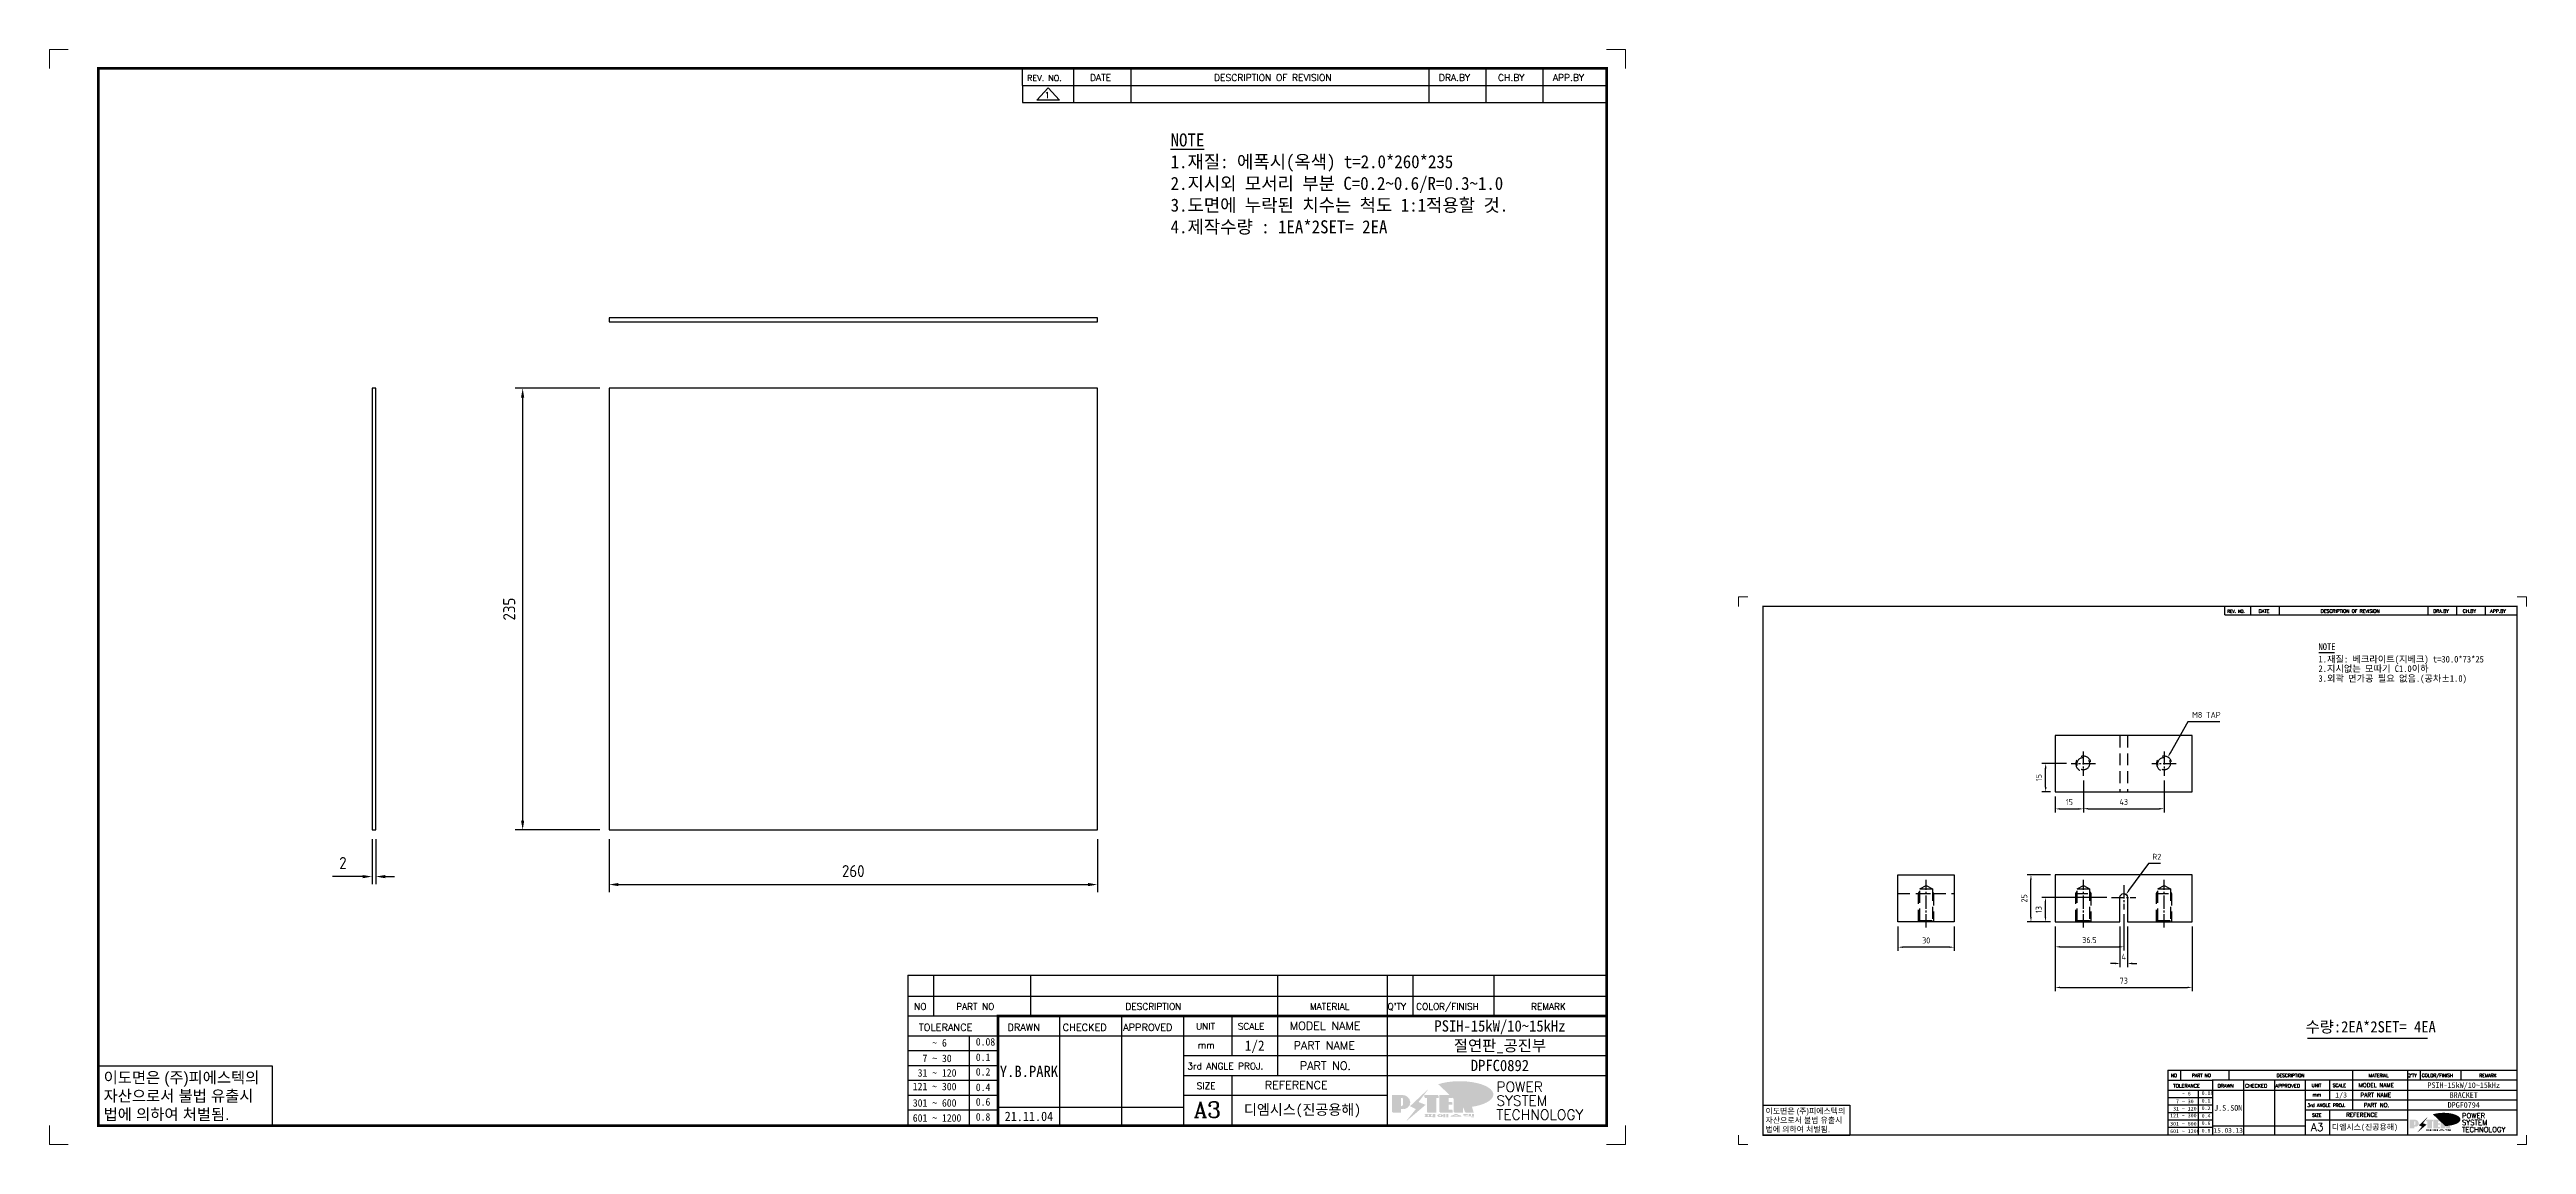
# Model space of a CAD drawing. Header units: millimetres. Extents: x 24815 to 36799, y -9299 to 5469.
# Drawn here: x 29007 to 30326, y -7166 to -6584 of the extents above; entities that cross this region are included whole.
import ezdxf
from ezdxf.enums import TextEntityAlignment as Align

# ---------------------------------------------------------------- set-up
doc = ezdxf.new("R2010")
doc.units = ezdxf.units.MM
doc.linetypes.add('CENTER1', pattern=[10, 7, -1, 1, -1])
doc.linetypes.add('HIDDEN', pattern=[9.525, 6.35, -3.175])
for name, color, linetype in [('FORMAT-1', 7, 'Continuous'), ('line', 3, 'Continuous'), ('THIN', 3, 'Continuous')]:
    doc.layers.add(name, color=color, linetype=linetype)
doc.styles.add('h1', font='')
doc.styles.add('HAN', font='')
doc.styles.add('RC', font='ROMANC.SHX')
doc.styles.add('ROMANT', font='romant')
doc.styles.add('RT', font='ROMANT.SHX', dxfattribs={"oblique": 15})
doc.styles.get("Standard").update_dxf_attribs({"font": 'ISOCP.SHX', "bigfont": 'WHGTXT.SHX'})
doc.styles.get('h1').set_extended_font_data('New Gulim')
doc.styles.get('HAN').set_extended_font_data('GulimChe')
doc.dimstyles.new('PS-1', dxfattribs={"dimtxt": 3.2, "dimasz": 2.5, "dimexe": 2, "dimexo": 2.5, "dimgap": 2, "dimtad": 1, "dimtoh": 1, "dimrnd": 0.05, "dimzin": 12, "dimdsep": 46, "dimtxsty": 'Standard', "dimcen": 0, "dimclrt": 2, "dimazin": 3, "dimtfac": 1, "dimtofl": 0, "dimtmove": 0, "dimatfit": 3, "dimfxl": 0, "dimtolj": 1, "dimtzin": 0, "dimarcsym": 0})
doc.dimstyles.new('PS-2', dxfattribs={"dimscale": 2, "dimtxt": 3.2, "dimasz": 2.5, "dimexe": 2, "dimexo": 2.5, "dimgap": 2, "dimtad": 1, "dimtoh": 1, "dimrnd": 0.05, "dimzin": 12, "dimdsep": 46, "dimtxsty": 'Standard', "dimcen": 0, "dimclrt": 2, "dimazin": 3, "dimtfac": 1, "dimtofl": 0, "dimtmove": 0, "dimatfit": 3, "dimfxl": 0, "dimtolj": 1, "dimtzin": 0, "dimarcsym": 0})

# ---------------------------------------------------------------- blocks, each defined once
blk = doc.blocks.new('t3')
for p, q in [((0, 15.88), (46.25, 15.88)), ((0, 15.88), (0, 0)), ((46.25, 15.88), (46.25, 0)), ((0, 0), (46.25, 0))]:
    blk.add_line(p, q)
at = {"color": 1, "style": 'h1'}
for s, p in [('이도면은 (주)피에스텍의', (1.4, 11.29)), ('자산으로서 불법 유출시', (1.4, 6.41)), ('법에 의하여 처벌됨.', (1.4, 1.52))]:
    blk.add_text(s, height=3, dxfattribs=at).set_placement(p)
blk = doc.blocks.new('new LOGO')
at = {"layer": 'line'}
h = blk.add_hatch(color=253, dxfattribs=at)
edge = h.paths.add_edge_path()
edge.add_ellipse((334, 86), major_axis=(-166, 0), ratio=0.39426, start_angle=111.5127, end_angle=334.469)
edge.add_ellipse((314, 81), major_axis=(-154, 0), ratio=0.40699, start_angle=121.3066, end_angle=327.7437, ccw=False)
edge.add_line((394, 28), (395, 26))
h = blk.add_hatch(color=1, dxfattribs=at)
h.paths.add_polyline_path([(41, 16), (54, 16, 1), (54, 83), (0, 83), (0, 0), (41, 0)])
h.paths.add_polyline_path([(41, 28), (41, 72), (44, 72, -0.414214), (55, 61), (55, 39, -0.414214), (44, 28)], flags=16)
h.paths.add_polyline_path([(215, 72), (227, 72), (227, 83), (160, 83), (160, 72), (172, 72), (172, 0), (215, 0)])
h.paths.add_polyline_path([(276, 37), (295, 37), (295, 49), (276, 49), (276, 72), (295, 72), (295, 83), (234, 83), (234, 0), (297, 0), (297, 11), (276, 11)])
h.paths.add_polyline_path([(347, 35), (360, 0), (400, 0), (380, 67), (400, 83), (381, 83), (347, 62), (347, 83), (305, 83), (305, 0), (347, 0)])
h = blk.add_hatch(color=250, dxfattribs=at)
h.paths.add_polyline_path([(44, 69), (47, 69, -0.129793), (52, 68, 0.221832), (44, 72), (41, 72), (41, 28), (44, 28, 0.02048), (44, 28)], flags=17)
h.paths.add_polyline_path([(44, 14), (57, 14, 0.72362), (77, 74, -0.679777), (54, 16), (41, 16), (41, 0), (3, 0), (3, -3), (44, -3)])
h.paths.add_polyline_path([(118, 14), (71, -44), (77, -40), (121, 16), (92, 29), (173, 106), (177, 111), (89, 28)])
h.paths.add_polyline_path([(163, 72), (163, 69), (172, 69), (172, 72)], flags=17)
h.paths.add_polyline_path([(218, 69), (230, 69), (230, 80), (227, 80), (227, 72), (215, 72), (215, 0), (175, 0), (175, -3), (218, -3)])
h.paths.add_polyline_path([(298, 47), (295, 47), (295, 37), (276, 37), (276, 11), (279, 11), (279, 35), (298, 35)])
h.paths.add_polyline_path([(300, 8), (297, 8), (297, 0), (237, 0), (237, -3), (300, -3)])
h.paths.add_polyline_path([(298, 80), (295, 80), (295, 72), (276, 72), (276, 49), (279, 49), (279, 69), (298, 69)])
h.paths.add_polyline_path([(350, 80), (347, 80), (347, 62), (350, 64)])
h.paths.add_polyline_path([(350, 27), (347, 35), (347, 0), (308, 0), (308, -3), (350, -3)])
h.paths.add_polyline_path([(403, 80), (397, 80), (380, 67), (400, 0), (362, 0), (363, -3), (403, -3), (383, 64)])
blk.add_hatch(color=5, dxfattribs=at).paths.add_polyline_path([(166, 35), (131, 49), (180, 113), (92, 29), (121, 16), (74, -43)])
h = blk.add_hatch(color=250, dxfattribs=at)
edge = h.paths.add_edge_path()
edge.add_ellipse((238, -18), major_axis=(-14.3, 0), ratio=0.526336, start_angle=192.2456, end_angle=269.0748)
edge.add_line((238, -10), (238, -10))
edge.add_ellipse((238, -18), major_axis=(-14.3, 0), ratio=0.526336, start_angle=270.9252, end_angle=449.0748)
edge.add_line((238, -25), (238, -25))
edge.add_ellipse((238, -18), major_axis=(-14.3, 0), ratio=0.526336, start_angle=450.9252, end_angle=527.7544)
edge.add_line((252, -19), (254, -19))
edge.add_line((254, -19), (254, -27))
edge.add_line((254, -27), (263, -27))
edge.add_line((263, -27), (263, -10))
edge.add_line((263, -10), (254, -10))
edge.add_line((254, -10), (254, -16))
edge.add_line((254, -16), (252, -16))
h.paths.add_polyline_path([(241, -16), (241, -19, -1), (234, -19), (234, -16, -1)], flags=16)
h.paths.add_polyline_path([(278, -10), (268, -10), (268, -27), (278, -27)])
h.paths.add_polyline_path([(310, -10), (310, -11, -0.157169), (289, -18), (294, -20, 0.128407), (316, -16, 0.128407), (339, -20), (343, -18, -0.157169), (322, -11), (322, -10)])
h.paths.add_polyline_path([(342, -25), (342, -22), (290, -22), (290, -25)])
h.paths.add_polyline_path([(352, -10), (352, -16, 0.414214), (354, -18), (379, -18), (379, -20), (390, -20), (390, -10), (379, -10), (379, -14), (375, -14), (375, -15), (379, -15), (379, -16), (365, -16), (365, -15), (371, -15), (371, -14), (365, -14), (365, -13), (375, -13), (375, -10)])
h.paths.add_polyline_path([(394, -10), (394, -20), (405, -20), (405, -10)])
h.paths.add_polyline_path([(405, -27), (405, -21), (357, -21), (357, -23), (392, -23), (392, -27)])
h.paths.add_polyline_path([(200, -10), (200, -22), (193, -22), (193, -13), (197, -13), (197, -10), (161, -10), (161, -13), (164, -13), (164, -22), (161, -22), (161, -25), (200, -25), (200, -27), (214, -27), (214, -10)])
h.paths.add_polyline_path([(182, -13), (176, -13), (176, -22), (182, -22)], flags=17)
blk = doc.blocks.new('format-3')
at = {"color": 3, "lineweight": 9}
for p, q in [((0, 286.3), (0, 291.3)), ((5, 291.3), (0, 291.3)), ((414.5, 291.3), (419.5, 291.3)), ((419.5, 286.3), (419.5, 291.3)), ((0, 5), (0, 0)), ((5, 0), (0, 0)), ((414.5, 0), (419.5, 0)), ((419.5, 5), (419.5, 0))]:
    blk.add_line(p, q, dxfattribs=at)
at = {"color": 180}
for p, q in [((258.97, 281.75), (258.97, 286.3)), ((272.71, 281.75), (272.71, 286.3)), ((287.94, 281.75), (287.94, 286.3)), ((367.22, 281.75), (367.22, 286.3)), ((382.45, 281.75), (382.45, 286.3)), ((397.61, 281.75), (397.61, 286.3)), ((258.97, 281.75), (414.5, 281.75)), ((228.5, 39.49), (228.5, 5)), ((228.5, 39.49), (414.5, 39.49)), ((228.5, 34.21), (252.48, 34.21)), ((235.29, 39.49), (235.29, 34.21)), ((261.24, 34.21), (261.24, 39.49)), ((268.96, 5), (268.96, 34.21)), ((285.45, 5), (285.45, 34.21)), ((301.94, 5), (301.94, 34.21)), ((314.72, 34.21), (314.72, 23.65)), ((326.9, 39.49), (326.9, 34.21)), ((326.9, 34.21), (326.9, 18.37)), ((356.11, 39.49), (356.11, 34.21)), ((356.11, 34.21), (356.11, 5)), ((362.93, 39.49), (362.93, 34.21)), ((384.48, 39.49), (384.48, 34.21)), ((228.5, 28.93), (252.48, 28.93)), ((244.89, 5.23), (244.89, 28.93)), ((252.48, 28.93), (414.5, 28.93)), ((228.5, 24.98), (252.48, 24.98)), ((228.5, 21.03), (252.48, 21.03)), ((301.94, 23.65), (414.5, 23.65)), ((228.5, 17.08), (252.48, 17.08)), ((301.94, 18.37), (414.5, 18.37)), ((314.72, 18.37), (314.72, 5)), ((228.5, 13.13), (252.48, 13.13)), ((228.5, 9.18), (252.48, 9.18)), ((252.48, 9.95), (301.94, 9.95)), ((301.94, 13.09), (356.11, 13.09))]:
    blk.add_line(p, q, dxfattribs=at)
at = {"const_width": 0.7}
blk.add_lwpolyline([(252.48, 5), (252.48, 34.21), (414.5, 34.21)], dxfattribs=at)
at = {"layer": 'FORMAT-1', "const_width": 0.7}
blk.add_lwpolyline([(13, 5), (13, 286.3), (414.5, 286.3), (414.5, 5)], close=True, dxfattribs=at)
blk.add_blockref('t3', (13, 5))
at = {"xscale": 0.05400000000000027, "yscale": 0.05400000000000027, "zscale": 0.05400000000000027}
blk.add_blockref('new LOGO', (357.35, 8.65), dxfattribs=at)
at = {"color": 2}
for s, height, style, p in [('REV. NO.', 1.56, 'RC', (260.23, 282.95)), ('DATE', 1.788, 'RC', (276.95, 282.94)), ('DESCRIPTION OF REVISION', 1.7875, 'RC', (309.98, 282.94)), ('DRA.BY', 1.788, 'RC', (369.83, 282.94)), ('CH.BY', 1.788, 'RC', (385.59, 282.94)), ('APP.BY', 1.788, 'RC', (400.18, 282.94)), ('NO', 1.742, 'RC', (230.16, 35.83)), ('PART NO', 1.742, 'RC', (241.36, 35.83)), ('DESCRIPTION', 1.7424, 'RC', (286.43, 35.83)), ('MATERIAL', 1.742, 'RC', (335.52, 35.83)), ("Q'TY", 1.742, 'RC', (356.17, 35.83)), ('COLOR/FINISH', 1.7424, 'RC', (363.8, 35.83)), ('REMARK', 1.742, 'RC', (394.37, 35.83)), (' TOLERANCE', 1.9, 'RC', (230.11, 30.22)), ('    ~ 6', 2, 'HAN', (229.8, 26.03)), ('0.08', 2, 'HAN', (246.57, 26.31)), ('DRAWN', 1.9, 'RC', (255, 30.22)), ('CHECKED', 1.9, 'RC', (269.71, 30.22)), ('APPROVED', 1.9, 'RC', (285.8, 30.22)), ('UNIT', 1.742, 'RC', (305.19, 30.55)), ('mm', 1.742, 'RC', (305.67, 25.56)), ('SCALE', 1.742, 'RC', (316.32, 30.55)), ('MODEL NAME', 2.178, 'RC', (330.12, 30.46)), ('PART NAME', 2.178, 'RC', (331.17, 25.24)), (' 31 ~ 120', 2, 'HAN', (229.8, 18.04)), ('  7 ~ 30', 2, 'HAN', (229.8, 21.91)), ('0.1', 2, 'HAN', (246.57, 22.2)), ('0.2', 2, 'HAN', (246.57, 18.32)), ('3rd ANGLE PROJ.', 1.7424, 'RC', (302.87, 19.97)), ('PART NO.', 2.178, 'RC', (332.84, 19.85)), ('121 ~ 300', 2, 'HAN', (229.8, 14.42)), ('0.4', 2, 'HAN', (246.57, 14.2)), ('SIZE', 1.742, 'RC', (305.39, 14.71)), ('REFERENCE', 2.178, 'RC', (323.52, 14.69)), ('301 ~ 600', 2, 'HAN', (229.8, 10.04)), ('601 ~ 1200', 2, 'HAN', (229.8, 6.05)), ('0.6', 2, 'HAN', (246.57, 10.32)), ('0.8', 2, 'HAN', (246.57, 6.33))]:
    blk.add_text(s, height=height, dxfattribs=dict(at, style=style)).set_placement(p)
at = {"style": 'ROMANT'}
for s, p in [('POWER', (385.15, 13.96)), ('TECHNOLOGY', (385.15, 6.56)), ('SYSTEM', (385.15, 10.31))]:
    blk.add_text(s, height=2.7, dxfattribs=at).set_placement(p)
at = {"color": 2, "lineweight": 25, "style": 'RC'}
blk.add_text('A3', height=4.182, dxfattribs=at).set_placement((304.61, 7.14))
at = {"style": 'HAN'}
for tag, height, p in [('MODEL-NAME', 3, (386.1, 31.53)), ('SCALE', 2.7, (320.81, 26.29)), ('PART-NAME', 3, (386.1, 26.29)), ('DRA-BY', 3, (260.72, 19.44)), ('CH-BY', 3, (277.21, 19.44)), ('APP-BY', 3, (293.7, 19.44)), ('PART-NO', 3, (386.1, 21.01)), ('DRA-DATE', 2.5, (260.72, 7.47)), ('CH-DATE', 2.5, (277.21, 7.47)), ('APP-DATE', 2.5, (293.7, 7.47)), ('관련업체', 3, (333.52, 9.26))]:
    blk.add_attdef(tag, text='', height=height, dxfattribs=at).set_placement(p, align=Align.MIDDLE_CENTER)
blk = doc.blocks.new('*D691')
at = {"color": 0, "linetype": 'ByBlock', "lineweight": -2}
for p, q in [((29991.3, -7050.5), (29991.3, -7063.5)), ((30021.3, -7050.5), (30021.3, -7063.5)), ((30018.8, -7061.5), (29993.8, -7061.5))]:
    blk.add_line(p, q, dxfattribs=at)
at = {"color": 0}
for points in [[(29993.8, -7061.1), (29993.8, -7061.9), (29991.3, -7061.5)], [(30018.8, -7061.1), (30018.8, -7061.9), (30021.3, -7061.5)]]:
    blk.add_solid(points, dxfattribs=at)
at = {"layer": 'Defpoints', "color": 0}
for p in [(29991.3, -7048), (30021.3, -7048), (29991.3, -7061.5)]:
    blk.add_point(p, dxfattribs=at)
at = {"color": 2, "insert": (30006.3, -7057.9), "char_height": 3.2, "attachment_point": 5}
blk.add_mtext('\\A1;30', dxfattribs=at)
blk = doc.blocks.new('*D692')
at = {"color": 0, "linetype": 'ByBlock', "lineweight": -2}
for p, q in [((30075, -7050.5), (30075, -7063.3)), ((30111.5, -7044), (30111.5, -7063.3)), ((30077.5, -7061.3), (30109, -7061.3))]:
    blk.add_line(p, q, dxfattribs=at)
at = {"color": 0}
for points in [[(30077.5, -7060.9), (30077.5, -7061.7), (30075, -7061.3)], [(30109, -7060.9), (30109, -7061.7), (30111.5, -7061.3)]]:
    blk.add_solid(points, dxfattribs=at)
at = {"layer": 'Defpoints', "color": 0}
for p in [(30111.5, -7041.5), (30075, -7048), (30111.5, -7061.3)]:
    blk.add_point(p, dxfattribs=at)
at = {"color": 2, "insert": (30093.2, -7057.7), "char_height": 3.2, "attachment_point": 5}
blk.add_mtext('\\A1;36.5', dxfattribs=at)
blk = doc.blocks.new('*D693')
at = {"color": 0, "linetype": 'ByBlock', "lineweight": -2}
for p, q in [((30109.5, -7050.5), (30109.5, -7072.2)), ((30113.5, -7050.5), (30113.5, -7072.2)), ((30107, -7070.2), (30104.5, -7070.2)), ((30116, -7070.2), (30118.5, -7070.2))]:
    blk.add_line(p, q, dxfattribs=at)
at = {"color": 0}
for points in [[(30107, -7069.7), (30107, -7070.6), (30109.5, -7070.2)], [(30116, -7069.7), (30116, -7070.6), (30113.5, -7070.2)]]:
    blk.add_solid(points, dxfattribs=at)
at = {"layer": 'Defpoints', "color": 0}
for p in [(30109.5, -7048), (30113.5, -7048), (30113.5, -7070.2)]:
    blk.add_point(p, dxfattribs=at)
at = {"color": 2, "insert": (30111.5, -7066.6), "char_height": 3.2, "attachment_point": 5}
blk.add_mtext('\\A1;4', dxfattribs=at)
blk = doc.blocks.new('*D694')
at = {"color": 0, "linetype": 'ByBlock', "lineweight": -2}
for p, q in [((30075, -7050.5), (30075, -7084.9)), ((30148, -7050.5), (30148, -7084.9)), ((30077.5, -7082.9), (30145.5, -7082.9))]:
    blk.add_line(p, q, dxfattribs=at)
at = {"color": 0}
for points in [[(30077.5, -7082.5), (30077.5, -7083.3), (30075, -7082.9)], [(30145.5, -7082.5), (30145.5, -7083.3), (30148, -7082.9)]]:
    blk.add_solid(points, dxfattribs=at)
at = {"layer": 'Defpoints', "color": 0}
for p in [(30075, -7048), (30148, -7048), (30148, -7082.9)]:
    blk.add_point(p, dxfattribs=at)
at = {"color": 2, "insert": (30111.5, -7079.3), "char_height": 3.2, "attachment_point": 5}
blk.add_mtext('\\A1;73', dxfattribs=at)
blk = doc.blocks.new('*D695')
at = {"color": 0, "linetype": 'ByBlock', "lineweight": -2}
for p, q in [((30102.5, -7035), (30067.8, -7035)), ((30069.8, -7045.5), (30069.8, -7037.5)), ((30072.5, -7048), (30067.8, -7048))]:
    blk.add_line(p, q, dxfattribs=at)
at = {"color": 0}
for points in [[(30069.4, -7037.5), (30070.2, -7037.5), (30069.8, -7035)], [(30069.4, -7045.5), (30070.2, -7045.5), (30069.8, -7048)]]:
    blk.add_solid(points, dxfattribs=at)
at = {"layer": 'Defpoints', "color": 0}
for p in [(30069.8, -7035), (30105, -7035), (30075, -7048)]:
    blk.add_point(p, dxfattribs=at)
at = {"color": 2, "insert": (30066.2, -7041.5), "char_height": 3.2, "attachment_point": 5, "rotation": 90}
blk.add_mtext('\\A1;13', dxfattribs=at)
blk = doc.blocks.new('*D696')
at = {"color": 0, "linetype": 'ByBlock', "lineweight": -2}
for p, q in [((30072.5, -7023), (30060.1, -7023)), ((30062.1, -7045.5), (30062.1, -7025.5)), ((30072.5, -7048), (30060.1, -7048))]:
    blk.add_line(p, q, dxfattribs=at)
at = {"color": 0}
for points in [[(30061.7, -7025.5), (30062.5, -7025.5), (30062.1, -7023)], [(30061.7, -7045.5), (30062.5, -7045.5), (30062.1, -7048)]]:
    blk.add_solid(points, dxfattribs=at)
at = {"layer": 'Defpoints', "color": 0}
for p in [(30062.1, -7023), (30075, -7023), (30075, -7048)]:
    blk.add_point(p, dxfattribs=at)
at = {"color": 2, "insert": (30058.5, -7035.5), "char_height": 3.2, "attachment_point": 5, "rotation": 90}
blk.add_mtext('\\A1;25', dxfattribs=at)
blk = doc.blocks.new('*D697')
at = {"color": 0, "linetype": 'ByBlock', "lineweight": -2}
for p, q in [((30090, -6972.8), (30090, -6989.9)), ((30075, -6981.3), (30075, -6989.9)), ((30077.5, -6987.9), (30087.5, -6987.9))]:
    blk.add_line(p, q, dxfattribs=at)
at = {"color": 0}
for points in [[(30077.5, -6987.5), (30077.5, -6988.3), (30075, -6987.9)], [(30087.5, -6987.5), (30087.5, -6988.3), (30090, -6987.9)]]:
    blk.add_solid(points, dxfattribs=at)
at = {"layer": 'Defpoints', "color": 0}
for p in [(30090, -6970.3), (30075, -6978.8), (30090, -6987.9)]:
    blk.add_point(p, dxfattribs=at)
at = {"color": 2, "insert": (30082.5, -6984.3), "char_height": 3.2, "attachment_point": 5}
blk.add_mtext('\\A1;15', dxfattribs=at)
blk = doc.blocks.new('*D698')
at = {"color": 0, "linetype": 'ByBlock', "lineweight": -2}
for p, q in [((30090, -6972.8), (30090, -6989.8)), ((30133, -6972.8), (30133, -6989.8)), ((30092.5, -6987.8), (30130.5, -6987.8))]:
    blk.add_line(p, q, dxfattribs=at)
at = {"color": 0}
for points in [[(30092.5, -6987.4), (30092.5, -6988.2), (30090, -6987.8)], [(30130.5, -6987.4), (30130.5, -6988.2), (30133, -6987.8)]]:
    blk.add_solid(points, dxfattribs=at)
at = {"layer": 'Defpoints', "color": 0}
for p in [(30090, -6970.3), (30133, -6970.3), (30133, -6987.8)]:
    blk.add_point(p, dxfattribs=at)
at = {"color": 2, "insert": (30111.5, -6984.2), "char_height": 3.2, "attachment_point": 5}
blk.add_mtext('\\A1;43', dxfattribs=at)
blk = doc.blocks.new('*D699')
at = {"color": 0, "linetype": 'ByBlock', "lineweight": -2}
for p, q in [((30081, -6963.8), (30067.9, -6963.8)), ((30069.9, -6976.3), (30069.9, -6966.3)), ((30072.5, -6978.8), (30067.9, -6978.8))]:
    blk.add_line(p, q, dxfattribs=at)
at = {"color": 0}
for points in [[(30069.5, -6966.3), (30070.4, -6966.3), (30069.9, -6963.8)], [(30069.5, -6976.3), (30070.4, -6976.3), (30069.9, -6978.8)]]:
    blk.add_solid(points, dxfattribs=at)
at = {"layer": 'Defpoints', "color": 0}
for p in [(30069.9, -6963.8), (30083.5, -6963.8), (30075, -6978.8)]:
    blk.add_point(p, dxfattribs=at)
at = {"color": 2, "insert": (30066.3, -6971.3), "char_height": 3.2, "attachment_point": 5, "rotation": 90}
blk.add_mtext('\\A1;15', dxfattribs=at)
blk = doc.blocks.new('*D700')
at = {"color": 0, "linetype": 'ByBlock', "lineweight": -2}
for p, q in [((30145.7, -6941.5), (30136.2, -6958.2)), ((30162.7, -6941.5), (30145.7, -6941.5))]:
    blk.add_line(p, q, dxfattribs=at)
at = {"color": 0}
blk.add_solid([(30135.8, -6958), (30136.6, -6958.4), (30135, -6960.4)], dxfattribs=at)
at = {"layer": 'Defpoints', "color": 0}
for p in [(30135, -6960.4), (30131, -6967.3)]:
    blk.add_point(p, dxfattribs=at)
at = {"color": 2, "insert": (30155.5, -6937.9), "char_height": 3.2, "attachment_point": 5}
blk.add_mtext('\\A1;M8 TAP', dxfattribs=at)
blk = doc.blocks.new('*D701')
at = {"color": 0, "linetype": 'ByBlock', "lineweight": -2}
for p, q in [((30124.6, -7017), (30114.1, -7031.4)), ((30131.1, -7017), (30124.6, -7017))]:
    blk.add_line(p, q, dxfattribs=at)
at = {"color": 0}
blk.add_solid([(30113.8, -7031.1), (30114.5, -7031.6), (30112.7, -7033.4)], dxfattribs=at)
at = {"layer": 'Defpoints', "color": 0}
for p in [(30111.5, -7035), (30112.7, -7033.4)]:
    blk.add_point(p, dxfattribs=at)
at = {"color": 2, "insert": (30129.1, -7013.4), "char_height": 3.2, "attachment_point": 5}
blk.add_mtext('\\A1;R2', dxfattribs=at)
blk = doc.blocks.new('*D1501')
at = {"color": 0, "lineweight": -2}
for p, q in [((29305.1, -7004.1), (29305.1, -7032.2)), ((29565.1, -7004.1), (29565.1, -7032.2)), ((29310.1, -7028.2), (29560.1, -7028.2))]:
    blk.add_line(p, q, dxfattribs=at)
at = {"color": 0}
for points in [[(29310.1, -7027.3), (29310.1, -7029), (29305.1, -7028.2)], [(29560.1, -7027.3), (29560.1, -7029), (29565.1, -7028.2)]]:
    blk.add_solid(points, dxfattribs=at)
at = {"layer": 'Defpoints', "color": 0}
for p in [(29305.1, -6999.1), (29565.1, -6999.1), (29565.1, -7028.2)]:
    blk.add_point(p, dxfattribs=at)
at = {"color": 2, "insert": (29435.1, -7021), "char_height": 6.4, "attachment_point": 5}
blk.add_mtext('\\A1;260', dxfattribs=at)
blk = doc.blocks.new('*D1502')
at = {"color": 0, "lineweight": -2}
for p, q in [((29300.1, -6764.1), (29255.1, -6764.1)), ((29259.1, -6994.1), (29259.1, -6769.1)), ((29300.1, -6999.1), (29255.1, -6999.1))]:
    blk.add_line(p, q, dxfattribs=at)
at = {"color": 0}
for points in [[(29258.2, -6769.1), (29259.9, -6769.1), (29259.1, -6764.1)], [(29258.2, -6994.1), (29259.9, -6994.1), (29259.1, -6999.1)]]:
    blk.add_solid(points, dxfattribs=at)
at = {"layer": 'Defpoints', "color": 0}
for p in [(29259.1, -6764.1), (29305.1, -6764.1), (29305.1, -6999.1)]:
    blk.add_point(p, dxfattribs=at)
at = {"color": 2, "insert": (29251.9, -6881.6), "char_height": 6.4, "attachment_point": 5, "rotation": 90}
blk.add_mtext('\\A1;235', dxfattribs=at)
blk = doc.blocks.new('no3')
at = {"color": 180}
for p, q in [((0, 5.5), (0, 0)), ((0, 5.5), (186, 5.5)), ((6.79, 5.5), (6.79, 0)), ((32.74, 0.11), (32.74, 5.5)), ((98.4, 5.5), (98.4, 0)), ((127.61, 5.5), (127.61, 0)), ((134.43, 5.5), (134.43, 0)), ((155.98, 5.5), (155.98, 0))]:
    blk.add_line(p, q, dxfattribs=at)
at = {"color": 2, "style": 'RT', "oblique": 15}
blk.add_attdef('NO', text='', height=1.74, dxfattribs=at).set_placement((3.38, 2.51), align=Align.MIDDLE_CENTER)
at = {"color": 2, "style": 'HAN'}
for tag, p in [('PART-NO', (19.76, 2.75)), ('MATERIAL', (111.38, 2.75)), ("Q'TY", (131.02, 2.75)), ('COLOR/FINISH', (145.2, 2.75)), ('REMARK', (170.76, 2.75))]:
    blk.add_attdef(tag, text='', height=2.9, dxfattribs=at).set_placement(p, align=Align.MIDDLE_CENTER)
blk.add_attdef('DESCRIPTION', text='', height=2.9, dxfattribs=at).set_placement((34.51, 2.75), align=Align.MIDDLE_LEFT)
blk = doc.blocks.new('re3')
at = {"color": 180}
for p, q in [((0, 0), (0, -4.55)), ((0, -4.55), (155.53, -4.55)), ((6.87, -0.64), (3.86, -3.91)), ((9.88, -3.91), (3.86, -3.91)), ((6.87, -0.64), (9.88, -3.91)), ((13.74, -4.55), (13.74, 0)), ((28.97, -4.55), (28.97, 0)), ((108.25, -4.55), (108.25, 0)), ((123.49, -4.55), (123.49, 0)), ((138.64, -4.55), (138.64, 0))]:
    blk.add_line(p, q, dxfattribs=at)
at = {"color": 2, "style": 'RC', "oblique": 15}
blk.add_attdef('REV.NO', text='', height=1.56, dxfattribs=at).set_placement((6.59, -2.56), align=Align.MIDDLE_CENTER)
blk.add_attdef('-1', text='', height=1.56, dxfattribs=at).set_placement((9.37, -1.66), align=Align.MIDDLE_LEFT)
at = {"color": 2, "style": 'HAN'}
for tag, p in [('REV.-DATE', (21.36, -2.28)), ('DRA.BY', (115.87, -2.28)), ('CH.BY', (131.07, -2.28)), ('APP.BY', (147.09, -2.28))]:
    blk.add_attdef(tag, text='', height=2.5, dxfattribs=at).set_placement(p, align=Align.MIDDLE_CENTER)
blk.add_attdef('DESCRIPTION-OF-REVISION', text='', height=2.5, dxfattribs=at).set_placement((31.61, -2.28), align=Align.MIDDLE_LEFT)
blk = doc.blocks.new('*D1503')
at = {"color": 0, "lineweight": -2}
for p, q in [((29178.9, -7004.1), (29178.9, -7027.9)), ((29180.9, -7004.1), (29180.9, -7027.9)), ((29173.9, -7023.9), (29157.8, -7023.9)), ((29185.9, -7023.9), (29190.9, -7023.9))]:
    blk.add_line(p, q, dxfattribs=at)
at = {"color": 0}
for points in [[(29173.9, -7023.1), (29173.9, -7024.8), (29178.9, -7023.9)], [(29185.9, -7023.1), (29185.9, -7024.8), (29180.9, -7023.9)]]:
    blk.add_solid(points, dxfattribs=at)
at = {"layer": 'Defpoints', "color": 0}
for p in [(29178.9, -6999.1), (29180.9, -6999.1), (29178.9, -7023.9)]:
    blk.add_point(p, dxfattribs=at)
at = {"color": 2, "insert": (29163.4, -7016.7), "char_height": 6.4, "attachment_point": 5}
blk.add_mtext('\\A1;2', dxfattribs=at)

msp = doc.modelspace()

# ---------------------------------------------------------------- linework, layer by layer
at = {"color": 2}
msp.add_line((30215.292, -6904.66), (30223.75, -6904.66), dxfattribs=at)
at = {"color": 1, "linetype": 'CENTER1'}
for p, q in [((30089.981, -6957.338), (30089.981, -6970.338)), ((30132.981, -6957.338), (30132.981, -6970.338)), ((30096.481, -6963.838), (30083.481, -6963.838)), ((30139.481, -6963.838), (30126.481, -6963.838)), ((30006.294, -7051.006), (30006.294, -7025.587)), ((30089.982, -7051.006), (30089.982, -7025.587)), ((30111.481, -7028.506), (30111.481, -7041.506)), ((30132.982, -7051.006), (30132.982, -7025.587)), ((30104.981, -7035.006), (30117.981, -7035.006))]:
    msp.add_line(p, q, dxfattribs=at)
at = {"color": 2, "linetype": 'HIDDEN'}
for p, q in [((29991.292, -7033.006), (30021.292, -7033.006)), ((30002.294, -7033.006), (30010.294, -7033.006)), ((30002.971, -7030.506), (30009.617, -7030.506)), ((30085.982, -7033.006), (30093.982, -7033.006)), ((30086.659, -7030.506), (30093.306, -7030.506)), ((30128.982, -7033.006), (30136.982, -7033.006)), ((30129.659, -7030.506), (30136.306, -7030.506))]:
    msp.add_line(p, q, dxfattribs=at)
msp.add_line((30209.261, -7109.978), (30273.26, -7109.978))
at = {"color": 2}
for points in [[(29305.091, -6728.643), (29565.091, -6728.643), (29565.091, -6726.643), (29305.091, -6726.643)], [(29178.908, -6999.064), (29180.908, -6999.064), (29180.908, -6764.064), (29178.908, -6764.064)], [(29305.091, -6764.064), (29305.091, -6999.064), (29565.091, -6999.064), (29565.091, -6764.064)]]:
    msp.add_lwpolyline(points, close=True, dxfattribs=at)
at = {"color": 30}
for points in [[(30074.981, -6948.838), (30074.981, -6978.838), (30147.981, -6978.838), (30147.981, -6948.838)], [(29991.292, -7023.006), (30021.292, -7023.006), (30021.292, -7048.006), (29991.292, -7048.006)]]:
    msp.add_lwpolyline(points, close=True, dxfattribs=at)
at = {"color": 2, "linetype": 'HIDDEN'}
for points in [[(30002.971, -7047.329), (30002.971, -7030.506), (30006.294, -7028.587), (30009.617, -7030.506), (30009.617, -7047.329)], [(30086.659, -7047.329), (30086.659, -7030.506), (30089.982, -7028.587), (30093.306, -7030.506), (30093.306, -7047.329)], [(30129.659, -7047.329), (30129.659, -7030.506), (30132.982, -7028.587), (30136.306, -7030.506), (30136.306, -7047.329)], [(30002.294, -7048.006), (30002.294, -7033.006), (30002.971, -7031.834)], [(30009.617, -7031.834), (30010.294, -7033.006), (30010.294, -7048.006)], [(30085.982, -7048.006), (30085.982, -7033.006), (30086.659, -7031.834)], [(30093.306, -7031.834), (30093.982, -7033.006), (30093.982, -7048.006)], [(30128.982, -7048.006), (30128.982, -7033.006), (30129.659, -7031.834)], [(30136.306, -7031.834), (30136.982, -7033.006), (30136.982, -7048.006)], [(30002.294, -7048.006), (30002.971, -7047.329), (30009.617, -7047.329), (30010.294, -7048.006)], [(30085.982, -7048.006), (30086.659, -7047.329), (30093.306, -7047.329), (30093.982, -7048.006)], [(30128.982, -7048.006), (30129.659, -7047.329), (30136.306, -7047.329), (30136.982, -7048.006)]]:
    msp.add_lwpolyline(points, dxfattribs=at)
at = {"color": 30}
msp.add_lwpolyline([(30113.481, -7035.006), (30113.481, -7048.006), (30147.981, -7048.006), (30147.981, -7023.006), (30074.981, -7023.006), (30074.981, -7048.006), (30109.481, -7048.006), (30109.481, -7035.006, -1)], format="xyb", close=True, dxfattribs=at)
at = {"color": 2, "linetype": 'HIDDEN'}
msp.add_circle((30089.981, -6963.838), 3.323, dxfattribs=at)
at = {"layer": 'THIN', "color": 2, "linetype": 'HIDDEN'}
for p, q in [((30109.481, -6948.838), (30109.481, -6978.838)), ((30113.481, -6948.838), (30113.481, -6978.838))]:
    msp.add_line(p, q, dxfattribs=at)
msp.add_circle((30132.981, -6963.838), 3.323, dxfattribs=at)
for centre in [(30089.981, -6963.838), (30132.981, -6963.838)]:
    msp.add_arc(centre, 4, 15, 285, dxfattribs=at)

# ---------------------------------------------------------------- block references
ref = msp.add_blockref('format-3', (29007.19, -7166.451), dxfattribs=dict(xscale=2, yscale=2, zscale=2))
ref.add_attrib('DRA-DATE', '21.11.04', dxfattribs={"height": 5, "style": 'HAN'}).set_placement((29528.63, -7151.501), align=Align.MIDDLE_CENTER)
ref.add_attrib('DRA-BY', 'Y.B.PARK', dxfattribs={"height": 6, "style": 'HAN'}).set_placement((29528.63, -7127.567), align=Align.MIDDLE_CENTER)
ref.add_attrib('MODEL-NAME', 'PSIH-15kW/10~15kHz', dxfattribs={"lineweight": 35, "height": 6, "style": 'HAN'}).set_placement((29779.381, -7103.401), align=Align.MIDDLE_CENTER)
ref.add_attrib('PART-NAME', '절연판_공진부', dxfattribs={"lineweight": 35, "height": 6, "style": 'HAN'}).set_placement((29779.381, -7113.863), align=Align.MIDDLE_CENTER)
ref.add_attrib('PART-NO', 'DPFC0892', dxfattribs={"lineweight": 35, "height": 6, "style": 'HAN'}).set_placement((29779.381, -7124.423), align=Align.MIDDLE_CENTER)
ref.add_attrib('SCALE', '1/2', dxfattribs={"height": 5.4, "style": 'HAN'}).set_placement((29648.806, -7113.863), align=Align.MIDDLE_CENTER)
ref.add_attrib('관련업체', '디엠시스(진공용해)', dxfattribs={"height": 5.5, "style": 'HAN'}).set_placement((29674.236, -7147.926), align=Align.MIDDLE_CENTER)
ref = msp.add_blockref('re3', (29525.121, -6602.951), dxfattribs=dict(xscale=2, yscale=2, zscale=2))
ref.add_attrib('REV.NO', '1', dxfattribs={"color": 2, "height": 3.12, "style": 'RC'}).set_placement((29538.298, -6608.066), align=Align.MIDDLE_CENTER)
ref = msp.add_blockref('format-3', (29906.402, -7166.451))
ref.add_attrib('DRA-DATE', '15.03.13', dxfattribs={"height": 2.5, "style": 'HAN'}).set_placement((30167.122, -7158.976), align=Align.MIDDLE_CENTER)
ref.add_attrib('DRA-BY', 'J.S.SON', dxfattribs={"height": 3, "style": 'HAN'}).set_placement((30167.122, -7147.009), align=Align.MIDDLE_CENTER)
ref.add_attrib('MODEL-NAME', 'PSIH-15kW/10~15kHz', dxfattribs={"lineweight": 35, "height": 3, "style": 'HAN'}).set_placement((30292.498, -7134.926), align=Align.MIDDLE_CENTER)
ref.add_attrib('PART-NAME', 'BRACKET', dxfattribs={"lineweight": 35, "height": 3, "style": 'HAN'}).set_placement((30292.498, -7140.157), align=Align.MIDDLE_CENTER)
ref.add_attrib('PART-NO', 'DPGF0794', dxfattribs={"lineweight": 35, "height": 3, "style": 'HAN'}).set_placement((30292.498, -7145.437), align=Align.MIDDLE_CENTER)
ref.add_attrib('SCALE', '1/3', dxfattribs={"height": 2.7, "style": 'HAN'}).set_placement((30227.211, -7140.157), align=Align.MIDDLE_CENTER)
ref.add_attrib('관련업체', '디엠시스(진공용해)', dxfattribs={"height": 3, "style": 'HAN'}).set_placement((30239.926, -7157.189), align=Align.MIDDLE_CENTER)
at = {"xscale": 2, "yscale": 2, "zscale": 2}
msp.add_blockref('no3', (29464.19, -7087.463), dxfattribs=at)

# ---------------------------------------------------------------- texts
at = {"color": 2, "style": 'HAN'}
for s, height, p in [('NOTE', 3.5, (30215.177, -6903.334)), ('1.재질: 베크라이트(지베크) t=30.0*73*25', 3.5, (30215.177, -6910.002)), ('3.외곽 면가공 필요 없음.(공차%%P1.0)', 3.5, (30215.177, -6920.246)), ('2.지시없는 모따기 C1.0이하 ', 3.5, (30215.161, -6915.019)), ('수량:2EA*2SET= 4EA', 6, (30208.31, -7106.857))]:
    msp.add_text(s, height=height, dxfattribs=at).set_placement(p)
at = {"color": 2, "insert": (29604.069, -6628.492), "char_height": 6.93, "width": 278.98932, "attachment_point": 1, "style": 'HAN'}
msp.add_mtext('{\\LNOTE\\P}1.재질: 에폭시(옥색) t=2.0*260*235\\P2.지시외 모서리 부분 C=0.2~0.6/R=0.3~1.0\\P3.도면에 누락된 치수는 척도 1:1적용할 것.\\P{\\C1;4.제작수량 : 1EA*2SET= 2EA}', dxfattribs=at)

# ---------------------------------------------------------------- dimensions: what is measured, and where the dimension line sits
dim = msp.add_linear_dim(base=(29259.073, -6764.064), p1=(29305.091, -6999.064), p2=(29305.091, -6764.064), angle=90, dimstyle='PS-2')
dim.commit()
dim.dimension.update_dxf_attribs({"geometry": '*D1502', "text_midpoint": (29251.872, -6881.564)})
dim = msp.add_diameter_dim_2p(p1=(30130.999, -6967.313), p2=(30134.962, -6960.363), text='M8 TAP', dimstyle='PS-1', override={"dimfxl": 0.65, "dimarcsym": 1})
dim.commit()
dim.dimension.update_dxf_attribs({"geometry": '*D700', "text_midpoint": (30155.539, -6941.48), "dimtype": 163})
for base, p1, p2, picture, middle in [((30069.933, -6963.838), (30074.981, -6978.838), (30083.481, -6963.838), '*D699', (30066.333, -6971.338)), ((30062.084, -7023.006), (30074.981, -7048.006), (30074.981, -7023.006), '*D696', (30058.484, -7035.506)), ((30069.808, -7035.006), (30074.981, -7048.006), (30104.981, -7035.006), '*D695', (30066.208, -7041.506))]:
    dim = msp.add_linear_dim(base=base, p1=p1, p2=p2, angle=90, dimstyle='PS-1', override={"dimfxl": 0.65, "dimarcsym": 1})
    dim.commit()
    dim.dimension.update_dxf_attribs({"geometry": picture, "text_midpoint": middle})
for base, p1, p2, picture, middle in [((30089.981, -6987.922), (30074.981, -6978.838), (30089.981, -6970.338), '*D697', (30082.481, -6984.322)), ((30132.981, -6987.829), (30089.981, -6970.338), (30132.981, -6970.338), '*D698', (30111.481, -6984.229)), ((30111.481, -7061.303), (30074.981, -7048.006), (30111.481, -7041.506), '*D692', (30093.231, -7057.703)), ((29991.292, -7061.519), (30021.292, -7048.006), (29991.292, -7048.006), '*D691', (30006.292, -7057.919)), ((30147.981, -7082.89), (30074.981, -7048.006), (30147.981, -7048.006), '*D694', (30111.481, -7079.29))]:
    dim = msp.add_linear_dim(base=base, p1=p1, p2=p2, dimstyle='PS-1', override={"dimfxl": 0.65, "dimarcsym": 1})
    dim.commit()
    dim.dimension.update_dxf_attribs({"geometry": picture, "text_midpoint": middle})
for base, p1, p2, picture, middle in [((29178.908, -7023.922), (29180.908, -6999.064), (29178.908, -6999.064), '*D1503', (29163.355, -7016.722)), ((29565.091, -7028.17), (29305.091, -6999.064), (29565.091, -6999.064), '*D1501', (29435.091, -7020.969))]:
    dim = msp.add_linear_dim(base=base, p1=p1, p2=p2, dimstyle='PS-2')
    dim.commit()
    dim.dimension.update_dxf_attribs({"geometry": picture, "text_midpoint": middle})
dim = msp.add_radius_dim(center=(30111.481, -7035.006), mpoint=(30112.656, -7033.387), dimstyle='PS-1', override={"dimfxl": 0.65, "dimarcsym": 1})
dim.commit()
dim.dimension.update_dxf_attribs({"geometry": '*D701', "text_midpoint": (30129.121, -7017.003), "dimtype": 164})
dim = msp.add_linear_dim(base=(30113.481, -7070.154), p1=(30109.481, -7048.006), p2=(30113.481, -7048.006), dimstyle='PS-1', override={"dimfxl": 0.65, "dimarcsym": 1})
dim.commit()
dim.dimension.update_dxf_attribs({"geometry": '*D693', "text_midpoint": (30111.481, -7070.154), "dimtype": 160})

doc.saveas('drawing.dxf')
